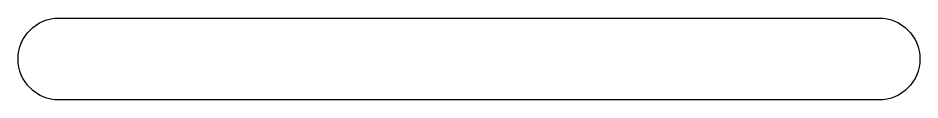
# Model space of a CAD drawing. Extents: x -2.2 to 2.2, y -0.2 to 0.2.
import ezdxf

# ---------------------------------------------------------------- set-up
doc = ezdxf.new("R2010")
doc.units = 0
doc.header["$LTSCALE"] = 0.01
doc.header["$MEASUREMENT"] = 0
doc.layers.get('0').update_dxf_attribs({"lineweight": 20})

msp = doc.modelspace()

# ---------------------------------------------------------------- linework, layer by layer
at = {"color": 0, "linetype": 'ByBlock', "lineweight": -2}
msp.add_lwpolyline([(2, 0.2, -1), (2, -0.2), (-2, -0.2, -1), (-2, 0.2)], format="xyb", close=True, dxfattribs=at)

doc.saveas('drawing.dxf')
